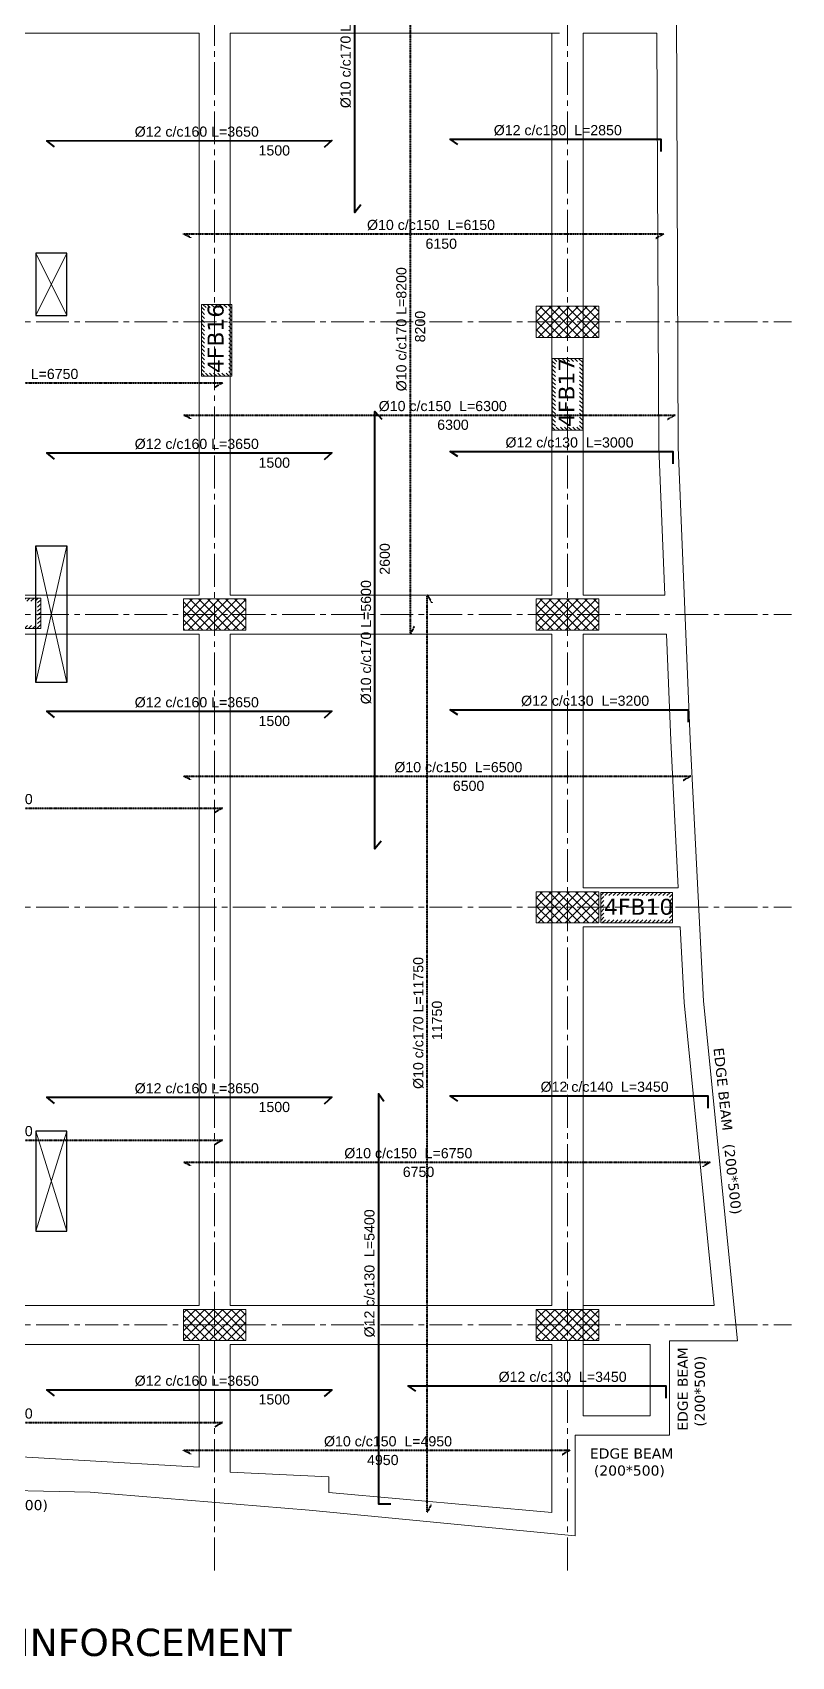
# Model space of a CAD drawing. Header units: inches. Extents: x -26151 to 62940, y -10194 to 246332.
# Drawn here: x 36354 to 37326, y 116491 to 118572 of the extents above; entities that cross this region are included whole.
import ezdxf

# ---------------------------------------------------------------- set-up
doc = ezdxf.new("R2010")
doc.units = ezdxf.units.IN
doc.header["$LTSCALE"] = 0.7
doc.header["$MEASUREMENT"] = 0
for name, pattern in [('ACAD_ISO10W100', [18, 12, -3, 0, -3]), ('CENTER2', [1.125, 0.75, -0.125, 0.125, -0.125]), ('DASHED2', [0.375, 0.25, -0.125])]:
    doc.linetypes.add(name, pattern=pattern)
doc.layers.get('0').update_dxf_attribs({"lineweight": 13})
doc.layers.get('Defpoints').update_dxf_attribs({"lineweight": 5})
for name, color, linetype, lineweight in [('axis', 254, 'ACAD_ISO10W100', 9), ('BEAM', 5, 'Continuous', 0), ('COLUMN', 4, 'Continuous', 20), ('hach 1', 254, 'Continuous', 9), ('hatch', 9, 'Continuous', 9), ('TEXT', 3, 'Continuous', 25), ('top renforcment', 7, 'Continuous', 40), ('VIS', 8, 'Continuous', 18)]:
    doc.layers.add(name, color=color, linetype=linetype, lineweight=lineweight)
doc.layers.add('Layer3', color=50, linetype='Continuous')
doc.styles.add('romanc', font='verdana.ttf', dxfattribs={"height": 250})
doc.styles.get("Standard").update_dxf_attribs({"font": 'arial.ttf', "height": 13})
doc.dimstyles.get("Standard").update_dxf_attribs({"dimtxt": 13, "dimasz": 5, "dimexe": 0.18, "dimexo": 0.0625, "dimgap": 6, "dimtad": 1, "dimdec": 0, "dimlfac": 10, "dimzin": 0, "dimdsep": 46, "dimtxsty": 'Standard', "dimblk": 'ARCHTICK', "dimcen": 0.09, "dimse1": 1, "dimse2": 1, "dimclrd": 1, "dimclre": 7, "dimclrt": 3, "dimadec": 0, "dimazin": 0, "dimtfac": 1, "dimtdec": 0, "dimtix": 1, "dimtofl": 0, "dimtmove": 0, "dimatfit": 3, "dimldrblk": 'ARCHTICK', "dimfxl": 0, "dimtolj": 1, "dimtzin": 0, "dimarcsym": 0})

# ---------------------------------------------------------------- blocks, each defined once
blk = doc.blocks.new('*D701')
at = {"layer": 'Defpoints', "color": 0, "transparency": 16777216}
for p in [(36547.4, 118056.5, -19467.6), (37177.4, 118056.5, -79330.7), (37177.4, 118056.5)]:
    blk.add_point(p, dxfattribs=at)
at = {"layer": 'TEXT', "color": 3, "transparency": 16777216, "insert": (36892.7, 118069.2), "char_height": 13, "attachment_point": 5}
blk.add_mtext('\\A1;6300', dxfattribs=at)
blk = doc.blocks.new('_ArchTick')
at = {"color": 0, "linetype": 'ByBlock', "lineweight": 0, "const_width": 0.15}
blk.add_lwpolyline([(-0.5, -0.5), (0.5, 0.5)], dxfattribs=at)
blk = doc.blocks.new('*D702')
at = {"layer": 'Defpoints', "color": 0, "transparency": 16777216}
for p in [(36547.3, 118081.7), (37177.4, 118081.7, -38935.3), (37177.4, 118080)]:
    blk.add_point(p, dxfattribs=at)
at = {"layer": 'TEXT', "color": 3, "transparency": 16777216, "insert": (36879.6, 118093), "char_height": 13, "attachment_point": 5}
blk.add_mtext('\\A1;%%C10 c/c150  L=6300', dxfattribs=at)
blk = doc.blocks.new('*D705')
at = {"layer": 'Defpoints', "color": 0, "transparency": 16777216}
for p in [(36587.4, 118008, -26473), (36737.4, 118008, -40395.4), (36737.4, 118008)]:
    blk.add_point(p, dxfattribs=at)
at = {"layer": 'TEXT', "color": 3, "transparency": 16777216, "insert": (36663.8, 118020.6), "char_height": 13, "attachment_point": 5}
blk.add_mtext('\\A1;1500', dxfattribs=at)
blk = doc.blocks.new('*D706')
at = {"layer": 'Defpoints', "color": 0, "transparency": 16777216}
for p in [(36372.4, 118033.2), (36737.4, 118033.2), (36737.4, 118031.5)]:
    blk.add_point(p, dxfattribs=at)
at = {"layer": 'TEXT', "color": 3, "transparency": 16777216, "insert": (36564.5, 118044.5), "char_height": 13, "attachment_point": 5}
blk.add_mtext('\\A1;%%C12 c/c160 L=3650', dxfattribs=at)
blk = doc.blocks.new('*D708')
at = {"layer": 'Defpoints', "color": 0, "transparency": 16777216}
for p in [(36889.2, 118035.1, 13009.9), (37189.2, 118035.1), (37189.2, 118033.4)]:
    blk.add_point(p, dxfattribs=at)
at = {"layer": 'TEXT', "color": 3, "transparency": 16777216, "insert": (37042, 118046.4), "char_height": 13, "attachment_point": 5}
blk.add_mtext('\\A1;%%C12 c/c130  L=3000', dxfattribs=at)
blk = doc.blocks.new('*D709')
at = {"layer": 'Defpoints', "color": 0, "transparency": 16777216}
for p in [(35922.4, 118097.7, -19467.6), (36597.4, 118097.7, -59863), (36597.4, 118097.7)]:
    blk.add_point(p, dxfattribs=at)
at = {"layer": 'TEXT', "color": 3, "transparency": 16777216, "insert": (36321.3, 118110.3), "char_height": 13, "attachment_point": 5}
blk.add_mtext('\\A1;6750', dxfattribs=at)
blk = doc.blocks.new('*D710')
at = {"layer": 'Defpoints', "color": 0, "transparency": 16777216}
for p in [(35922.3, 118122.8), (36597.4, 118122.8, -19467.6), (36597.4, 118121.1)]:
    blk.add_point(p, dxfattribs=at)
at = {"layer": 'TEXT', "color": 3, "transparency": 16777216, "insert": (36330.8, 118134.1), "char_height": 13, "attachment_point": 5}
blk.add_mtext('\\A1;%%C10 c/c120  L=6750', dxfattribs=at)
blk = doc.blocks.new('*D711')
at = {"layer": 'Defpoints', "color": 0, "transparency": 16777216}
for p in [(36587.4, 118408, -26473), (36737.4, 118408, -40395.4), (36737.4, 118408)]:
    blk.add_point(p, dxfattribs=at)
at = {"layer": 'TEXT', "color": 3, "transparency": 16777216, "insert": (36663.8, 118420.6), "char_height": 13, "attachment_point": 5}
blk.add_mtext('\\A1;1500', dxfattribs=at)
blk = doc.blocks.new('*D712')
at = {"layer": 'Defpoints', "color": 0, "transparency": 16777216}
for p in [(36372.4, 118433.2), (36737.4, 118433.2), (36737.4, 118431.5)]:
    blk.add_point(p, dxfattribs=at)
at = {"layer": 'TEXT', "color": 3, "transparency": 16777216, "insert": (36564.5, 118444.5), "char_height": 13, "attachment_point": 5}
blk.add_mtext('\\A1;%%C12 c/c160 L=3650', dxfattribs=at)
blk = doc.blocks.new('*D713')
at = {"layer": 'Defpoints', "color": 0, "transparency": 16777216}
for p in [(36889.2, 118435.1, 13009.9), (37174.2, 118435.1), (37174.2, 118433.4)]:
    blk.add_point(p, dxfattribs=at)
at = {"layer": 'TEXT', "color": 3, "transparency": 16777216, "insert": (37027, 118446.4), "char_height": 13, "attachment_point": 5}
blk.add_mtext('\\A1;%%C12 c/c130  L=2850', dxfattribs=at)
blk = doc.blocks.new('*D717')
at = {"layer": 'Defpoints', "color": 0, "transparency": 16777216}
for p in [(35922.4, 117553.1, -19467.6), (36597.4, 117553.1, -59863), (36597.4, 117553.1)]:
    blk.add_point(p, dxfattribs=at)
at = {"layer": 'TEXT', "color": 3, "transparency": 16777216, "insert": (36262.8, 117565.7), "char_height": 13, "attachment_point": 5}
blk.add_mtext('\\A1;6750', dxfattribs=at)
blk = doc.blocks.new('*D718')
at = {"layer": 'Defpoints', "color": 0, "transparency": 16777216}
for p in [(35922.3, 117578.2), (36597.4, 117578.2, -19467.6), (36597.4, 117576.5)]:
    blk.add_point(p, dxfattribs=at)
at = {"layer": 'TEXT', "color": 3, "transparency": 16777216, "insert": (36272.3, 117589.5), "char_height": 13, "attachment_point": 5}
blk.add_mtext('\\A1;%%C10 c/c110  L=6750', dxfattribs=at)
blk = doc.blocks.new('*D719')
at = {"layer": 'Defpoints', "color": 0, "transparency": 16777216}
for p in [(36547.4, 117594, -19467.6), (37197.4, 117594, -79330.7), (37197.4, 117594)]:
    blk.add_point(p, dxfattribs=at)
at = {"layer": 'TEXT', "color": 3, "transparency": 16777216, "insert": (36912.7, 117606.6), "char_height": 13, "attachment_point": 5}
blk.add_mtext('\\A1;6500', dxfattribs=at)
blk = doc.blocks.new('*D720')
at = {"layer": 'Defpoints', "color": 0, "transparency": 16777216}
for p in [(36547.3, 117619.1), (37197.4, 117619.1, -38935.3), (37197.4, 117617.4)]:
    blk.add_point(p, dxfattribs=at)
at = {"layer": 'TEXT', "color": 3, "transparency": 16777216, "insert": (36899.6, 117630.4), "char_height": 13, "attachment_point": 5}
blk.add_mtext('\\A1;%%C10 c/c150  L=6500', dxfattribs=at)
blk = doc.blocks.new('*D723')
at = {"layer": 'Defpoints', "color": 0, "transparency": 16777216}
for p in [(36587.4, 117677.1, -26473), (36737.4, 117677.1, -40395.4), (36737.4, 117677.1)]:
    blk.add_point(p, dxfattribs=at)
at = {"layer": 'TEXT', "color": 3, "transparency": 16777216, "insert": (36663.8, 117689.7), "char_height": 13, "attachment_point": 5}
blk.add_mtext('\\A1;1500', dxfattribs=at)
blk = doc.blocks.new('*D724')
at = {"layer": 'Defpoints', "color": 0, "transparency": 16777216}
for p in [(36372.4, 117702.2), (36737.4, 117702.2), (36737.4, 117700.5)]:
    blk.add_point(p, dxfattribs=at)
at = {"layer": 'TEXT', "color": 3, "transparency": 16777216, "insert": (36564.5, 117713.5), "char_height": 13, "attachment_point": 5}
blk.add_mtext('\\A1;%%C12 c/c160 L=3650', dxfattribs=at)
blk = doc.blocks.new('*D726')
at = {"layer": 'Defpoints', "color": 0, "transparency": 16777216}
for p in [(36889.2, 117704.2, 13009.9), (37209.2, 117704.2), (37209.2, 117702.5)]:
    blk.add_point(p, dxfattribs=at)
at = {"layer": 'TEXT', "color": 3, "transparency": 16777216, "insert": (37062, 117715.5), "char_height": 13, "attachment_point": 5}
blk.add_mtext('\\A1;%%C12 c/c130  L=3200', dxfattribs=at)
blk = doc.blocks.new('*D729')
at = {"layer": 'Defpoints', "color": 0, "transparency": 16777216}
for p in [(36547.4, 117099.4, -19467.6), (37222.4, 117099.4, -79330.7), (37222.4, 117099.4)]:
    blk.add_point(p, dxfattribs=at)
at = {"layer": 'TEXT', "color": 3, "transparency": 16777216, "insert": (36848.6, 117112.1), "char_height": 13, "attachment_point": 5}
blk.add_mtext('\\A1;6750', dxfattribs=at)
blk = doc.blocks.new('*D730')
at = {"layer": 'Defpoints', "color": 0, "transparency": 16777216}
for p in [(36547.3, 117124.6), (37222.4, 117124.6, -38935.3), (37222.4, 117122.9)]:
    blk.add_point(p, dxfattribs=at)
at = {"layer": 'TEXT', "color": 3, "transparency": 16777216, "insert": (36835.5, 117135.9), "char_height": 13, "attachment_point": 5}
blk.add_mtext('\\A1;%%C10 c/c150  L=6750', dxfattribs=at)
blk = doc.blocks.new('*D733')
at = {"layer": 'Defpoints', "color": 0, "transparency": 16777216}
for p in [(36587.4, 117182.5, -26473), (36737.4, 117182.5, -40395.4), (36737.4, 117182.5)]:
    blk.add_point(p, dxfattribs=at)
at = {"layer": 'TEXT', "color": 3, "transparency": 16777216, "insert": (36663.8, 117195.2), "char_height": 13, "attachment_point": 5}
blk.add_mtext('\\A1;1500', dxfattribs=at)
blk = doc.blocks.new('*D734')
at = {"layer": 'Defpoints', "color": 0, "transparency": 16777216}
for p in [(36372.4, 117207.7), (36737.4, 117207.7), (36737.4, 117206)]:
    blk.add_point(p, dxfattribs=at)
at = {"layer": 'TEXT', "color": 3, "transparency": 16777216, "insert": (36564.5, 117219), "char_height": 13, "attachment_point": 5}
blk.add_mtext('\\A1;%%C12 c/c160 L=3650', dxfattribs=at)
blk = doc.blocks.new('*D736')
at = {"layer": 'Defpoints', "color": 0, "transparency": 16777216}
for p in [(36889.2, 117209.7, 13009.9), (37234.2, 117209.7), (37234.2, 117208)]:
    blk.add_point(p, dxfattribs=at)
at = {"layer": 'TEXT', "color": 3, "transparency": 16777216, "insert": (37087, 117221), "char_height": 13, "attachment_point": 5}
blk.add_mtext('\\A1;%%C12 c/c140  L=3450', dxfattribs=at)
blk = doc.blocks.new('*D737')
at = {"layer": 'Defpoints', "color": 0, "transparency": 16777216}
for p in [(35922.4, 116765.9, -19467.6), (36597.4, 116765.9, -59863), (36597.4, 116765.9)]:
    blk.add_point(p, dxfattribs=at)
at = {"layer": 'TEXT', "color": 3, "transparency": 16777216, "insert": (36262.8, 116778.5), "char_height": 13, "attachment_point": 5}
blk.add_mtext('\\A1;6750', dxfattribs=at)
blk = doc.blocks.new('*D738')
at = {"layer": 'Defpoints', "color": 0, "transparency": 16777216}
for p in [(35922.3, 116791.1), (36597.4, 116791.1, -19467.6), (36597.4, 116789.4)]:
    blk.add_point(p, dxfattribs=at)
at = {"layer": 'TEXT', "color": 3, "transparency": 16777216, "insert": (36272.3, 116802.4), "char_height": 13, "attachment_point": 5}
blk.add_mtext('\\A1;%%C10 c/c110  L=6750', dxfattribs=at)
blk = doc.blocks.new('*D741')
at = {"layer": 'Defpoints', "color": 0, "transparency": 16777216}
for p in [(36587.4, 116808, -26473), (36737.4, 116808, -40395.4), (36737.4, 116808)]:
    blk.add_point(p, dxfattribs=at)
at = {"layer": 'TEXT', "color": 3, "transparency": 16777216, "insert": (36663.8, 116820.6), "char_height": 13, "attachment_point": 5}
blk.add_mtext('\\A1;1500', dxfattribs=at)
blk = doc.blocks.new('*D742')
at = {"layer": 'Defpoints', "color": 0, "transparency": 16777216}
for p in [(36372.4, 116833.1), (36737.4, 116833.1), (36737.4, 116831.4)]:
    blk.add_point(p, dxfattribs=at)
at = {"layer": 'TEXT', "color": 3, "transparency": 16777216, "insert": (36564.5, 116844.4), "char_height": 13, "attachment_point": 5}
blk.add_mtext('\\A1;%%C12 c/c160 L=3650', dxfattribs=at)
blk = doc.blocks.new('*D743')
at = {"layer": 'Defpoints', "color": 0, "transparency": 16777216}
for p in [(36835.4, 116838.1, 13009.9), (37180.4, 116838.1), (37180.4, 116836.4)]:
    blk.add_point(p, dxfattribs=at)
at = {"layer": 'TEXT', "color": 3, "transparency": 16777216, "insert": (37033.2, 116849.4), "char_height": 13, "attachment_point": 5}
blk.add_mtext('\\A1;%%C12 c/c130  L=3450', dxfattribs=at)
blk = doc.blocks.new('*D744')
at = {"layer": 'Defpoints', "color": 0, "transparency": 16777216}
for p in [(36547.4, 116730.3, -19467.6), (37042.4, 116730.3, -79330.7), (37042.4, 116730.3)]:
    blk.add_point(p, dxfattribs=at)
at = {"layer": 'TEXT', "color": 3, "transparency": 16777216, "insert": (36802.8, 116743), "char_height": 13, "attachment_point": 5}
blk.add_mtext('\\A1;4950', dxfattribs=at)
blk = doc.blocks.new('*D745')
at = {"layer": 'Defpoints', "color": 0, "transparency": 16777216}
for p in [(36547.3, 116755.5), (37042.3, 116755.5, -38935.3), (37042.3, 116753.8)]:
    blk.add_point(p, dxfattribs=at)
at = {"layer": 'TEXT', "color": 3, "transparency": 16777216, "insert": (36809.5, 116766.8), "char_height": 13, "attachment_point": 5}
blk.add_mtext('\\A1;%%C10 c/c150  L=4950', dxfattribs=at)
blk = doc.blocks.new('*D1077')
at = {"layer": 'Defpoints', "color": 0, "transparency": 16777216}
for p in [(35922.4, 117127.7, -19467.6), (36597.4, 117127.7, -59863), (36597.4, 117127.7)]:
    blk.add_point(p, dxfattribs=at)
at = {"layer": 'TEXT', "color": 3, "transparency": 16777216, "insert": (36262.8, 117140.3), "char_height": 13, "attachment_point": 5}
blk.add_mtext('\\A1;6750', dxfattribs=at)
blk = doc.blocks.new('*D1078')
at = {"layer": 'Defpoints', "color": 0, "transparency": 16777216}
for p in [(35922.3, 117152.8), (36597.4, 117152.8, -19467.6), (36597.4, 117151.2)]:
    blk.add_point(p, dxfattribs=at)
at = {"layer": 'TEXT', "color": 3, "transparency": 16777216, "insert": (36272.3, 117164.2), "char_height": 13, "attachment_point": 5}
blk.add_mtext('\\A1;%%C10 c/c110  L=6750', dxfattribs=at)
blk = doc.blocks.new('*D1101')
at = {"layer": 'Defpoints', "color": 0, "transparency": 16777216}
for p in [(36767, 118851.1, 13922.4), (36768.4, 118851.1), (36767, 118341.1, -14106)]:
    blk.add_point(p, dxfattribs=at)
at = {"layer": 'TEXT', "color": 3, "transparency": 16777216, "insert": (36755.4, 118554.3), "char_height": 13, "attachment_point": 5, "rotation": 90}
blk.add_mtext('\\A1;%%C10 c/c170 L=5100', dxfattribs=at)
blk = doc.blocks.new('*D1108')
at = {"layer": 'Defpoints', "color": 0, "transparency": 16777216}
for p in [(36818, 118086.1, -26473), (36818, 118086.1), (36818, 117826.1, -26473)]:
    blk.add_point(p, dxfattribs=at)
at = {"layer": 'TEXT', "color": 3, "transparency": 16777216, "insert": (36805.4, 117897.3), "char_height": 13, "attachment_point": 5, "rotation": 90}
blk.add_mtext('\\A1;2600', dxfattribs=at)
blk = doc.blocks.new('*D1109')
at = {"layer": 'Defpoints', "color": 0, "transparency": 16777216}
for p in [(36792.8, 118086.1, 13922.4), (36794.5, 118086.1), (36792.8, 117526.1)]:
    blk.add_point(p, dxfattribs=at)
at = {"layer": 'TEXT', "color": 3, "transparency": 16777216, "insert": (36781.5, 117790.7), "char_height": 13, "attachment_point": 5, "rotation": 90}
blk.add_mtext('\\A1;%%C10 c/c170 L=5600', dxfattribs=at)
blk = doc.blocks.new('*D1115')
at = {"layer": 'Defpoints', "color": 0, "transparency": 16777216}
for p in [(36863.3, 118621.1, -59863), (36863.3, 118621.1), (36863.3, 117801.1, -59863)]:
    blk.add_point(p, dxfattribs=at)
at = {"layer": 'TEXT', "color": 3, "transparency": 16777216, "insert": (36850.7, 118195), "char_height": 13, "attachment_point": 5, "rotation": 90}
blk.add_mtext('\\A1;8200', dxfattribs=at)
blk = doc.blocks.new('*D1116')
at = {"layer": 'Defpoints', "color": 0, "transparency": 16777216}
for p in [(36838.1, 118621.1, -19467.6), (36839.8, 118621.1), (36838.1, 117801, -40395.4)]:
    blk.add_point(p, dxfattribs=at)
at = {"layer": 'TEXT', "color": 3, "transparency": 16777216, "insert": (36826.8, 118191.6), "char_height": 13, "attachment_point": 5, "rotation": 90}
blk.add_mtext('\\A1;%%C10 c/c170 L=8200', dxfattribs=at)
blk = doc.blocks.new('*D1121')
at = {"layer": 'Defpoints', "color": 0, "transparency": 16777216}
for p in [(36885, 117851.1, -59863), (36885, 117851.1), (36885, 116676.1, -59863)]:
    blk.add_point(p, dxfattribs=at)
at = {"layer": 'TEXT', "color": 3, "transparency": 16777216, "insert": (36872.3, 117306.2), "char_height": 13, "attachment_point": 5, "rotation": 90}
blk.add_mtext('\\A1;11750', dxfattribs=at)
blk = doc.blocks.new('*D1122')
at = {"layer": 'Defpoints', "color": 0, "transparency": 16777216}
for p in [(36859.8, 117851.1, -19467.6), (36861.5, 117851.1), (36859.8, 116676, -40395.4)]:
    blk.add_point(p, dxfattribs=at)
at = {"layer": 'TEXT', "color": 3, "transparency": 16777216, "insert": (36848.5, 117302.9), "char_height": 13, "attachment_point": 5, "rotation": 90}
blk.add_mtext('\\A1;%%C10 c/c170 L=11750', dxfattribs=at)
blk = doc.blocks.new('*D1124')
at = {"layer": 'Defpoints', "color": 0, "transparency": 16777216}
for p in [(36797.2, 117212.1, 13009.9), (36797.2, 116672), (36798.9, 116672)]:
    blk.add_point(p, dxfattribs=at)
at = {"layer": 'TEXT', "color": 3, "transparency": 16777216, "insert": (36785.9, 116982.2), "char_height": 13, "attachment_point": 5, "rotation": 90}
blk.add_mtext('\\A1;%%C12 c/c130  L=5400', dxfattribs=at)
blk = doc.blocks.new('*D1254')
at = {"layer": 'Defpoints', "color": 0, "transparency": 16777216}
for p in [(36547.4, 118288.5, -19467.6), (37162.4, 118288.5, -79330.7), (37162.4, 118288.5)]:
    blk.add_point(p, dxfattribs=at)
at = {"layer": 'TEXT', "color": 3, "transparency": 16777216, "insert": (36877.7, 118301.1), "char_height": 13, "attachment_point": 5}
blk.add_mtext('\\A1;6150', dxfattribs=at)
blk = doc.blocks.new('*D1255')
at = {"layer": 'Defpoints', "color": 0, "transparency": 16777216}
for p in [(36547.3, 118313.7), (37162.4, 118313.7, -38935.3), (37162.4, 118312)]:
    blk.add_point(p, dxfattribs=at)
at = {"layer": 'TEXT', "color": 3, "transparency": 16777216, "insert": (36864.6, 118325), "char_height": 13, "attachment_point": 5}
blk.add_mtext('\\A1;%%C10 c/c150  L=6150', dxfattribs=at)

msp = doc.modelspace()

# ---------------------------------------------------------------- hatches: boundary and pattern name
at = {"layer": 'hach 1', "linetype": 'ByBlock'}
h = msp.add_hatch(dxfattribs=at)
h.set_pattern_fill('ANSI31', color=256, scale=30, angle=90, style=0)
h.set_pattern_definition([(135, (156248.5696, 130588.709), (-2.65165043, -2.65165043), [])])
h.paths.add_polyline_path([(36570.4, 118223.26), (36570.4, 118131.31), (36609.4, 118131.31), (36609.4, 118223.26)])
h.paths.add_polyline_path([(36574.4, 118219.26), (36605.4, 118219.26), (36605.4, 118135.31), (36574.4, 118135.31)], flags=16)
h = msp.add_hatch(dxfattribs=at)
h.set_pattern_fill('ANSI31', color=256, scale=30, angle=90, style=0)
h.set_pattern_definition([(135, (156698.0496, 130519.6272), (-2.65165043, -2.65165043), [])])
h.paths.add_polyline_path([(37019.88, 118154.18), (37019.88, 118062.23), (37058.88, 118062.23), (37058.88, 118154.18)])
h.paths.add_polyline_path([(37023.88, 118150.18), (37054.88, 118150.18), (37054.88, 118066.23), (37023.88, 118066.23)], flags=16)
h = msp.add_hatch(dxfattribs=at)
h.set_pattern_fill('ANSI31', color=256, scale=30, style=0)
h.set_pattern_definition([(45, (48730.1164, -1831.0785), (-2.65165043, 2.65165043), [])])
h.paths.add_polyline_path([(36364.66, 117847.09), (36272.72, 117847.09), (36272.72, 117808.09), (36364.66, 117808.09)])
h.paths.add_polyline_path([(36360.66, 117843.09), (36360.66, 117812.09), (36276.72, 117812.09), (36276.72, 117843.09)], flags=16)
h = msp.add_hatch(dxfattribs=at)
h.set_pattern_fill('ANSI31', color=256, scale=30, style=0)
h.set_pattern_definition([(45, (49539.5043, -2208.1293), (-2.65165043, 2.65165043), [])])
h.paths.add_polyline_path([(37174.05, 117470.04), (37082.11, 117470.04), (37082.11, 117431.04), (37174.05, 117431.04)])
h.paths.add_polyline_path([(37170.05, 117466.04), (37170.05, 117435.04), (37086.11, 117435.04), (37086.11, 117466.04)], flags=16)
at = {"layer": 'hatch', "ltscale": 0.5}
h = msp.add_hatch(dxfattribs=at)
h.set_pattern_fill('NET', color=256, scale=65, angle=45, style=0)
h.set_pattern_definition([(45, (-425520.81, -142212.6286), (-5.7452426, 5.7452426), []), (135, (-425520.81, -142212.6286), (-5.7452426, -5.7452426), [])])
h.paths.add_polyline_path([(36999.38, 118221.08), (37079.38, 118221.08), (37079.38, 118181.08), (36999.38, 118181.08)])
h = msp.add_hatch(dxfattribs=at)
h.set_pattern_fill('NET', color=256, scale=65, angle=45, style=0)
h.set_pattern_definition([(45, (-426612.81, -142587.6286), (-5.7452426, 5.7452426), []), (135, (-426612.81, -142587.6286), (-5.7452426, -5.7452426), [])])
h.paths.add_polyline_path([(36547.38, 117846.08), (36627.38, 117846.08), (36627.38, 117806.08), (36547.38, 117806.08)])
h = msp.add_hatch(dxfattribs=at)
h.set_pattern_fill('NET', color=256, scale=65, angle=45, style=0)
h.set_pattern_definition([(45, (-425520.81, -142587.6286), (-5.7452426, 5.7452426), []), (135, (-425520.81, -142587.6286), (-5.7452426, -5.7452426), [])])
h.paths.add_polyline_path([(36999.38, 117846.08), (37079.38, 117846.08), (37079.38, 117806.08), (36999.38, 117806.08)])
h = msp.add_hatch(dxfattribs=at)
h.set_pattern_fill('NET', color=256, scale=65, angle=45, style=0)
h.set_pattern_definition([(45, (-425520.81, -142962.6286), (-5.7452426, 5.7452426), []), (135, (-425520.81, -142962.6286), (-5.7452426, -5.7452426), [])])
h.paths.add_polyline_path([(36999.38, 117471.08), (37079.38, 117471.08), (37079.38, 117431.08), (36999.38, 117431.08)])
h = msp.add_hatch(dxfattribs=at)
h.set_pattern_fill('NET', color=256, scale=65, angle=45, style=0)
h.set_pattern_definition([(45, (-426612.81, -142697.6286), (-5.7452426, 5.7452426), []), (135, (-426612.81, -142697.6286), (-5.7452426, -5.7452426), [])])
h.paths.add_polyline_path([(36547.38, 116936.08), (36627.38, 116936.08), (36627.38, 116896.08), (36547.38, 116896.08)])
h = msp.add_hatch(dxfattribs=at)
h.set_pattern_fill('NET', color=256, scale=65, angle=45, style=0)
h.set_pattern_definition([(45, (-426600.81, -142697.6286), (-5.7452426, 5.7452426), []), (135, (-426600.81, -142697.6286), (-5.7452426, -5.7452426), [])])
h.paths.add_polyline_path([(36999.38, 116936.08), (37079.38, 116936.08), (37079.38, 116896.08), (36999.38, 116896.08)])

# ---------------------------------------------------------------- linework, layer by layer
at = {"layer": 'axis', "linetype": 'CENTER2', "ltscale": 80}
for p, q in [((36587.38, 116601.69), (36587.38, 119991.98)), ((37039.38, 116601.69), (37039.38, 119991.98)), ((35161.69, 118201.08), (37326.42, 118201.08)), ((35161.69, 117826.08), (37326.42, 117826.08)), ((35161.69, 117451.08), (37326.42, 117451.08)), ((35161.69, 116916.08), (37326.42, 116916.08))]:
    msp.add_line(p, q, dxfattribs=at)
at = {"layer": 'BEAM', "linetype": 'Continuous'}
for p, q in [((35982.58, 118571.08), (36567.38, 118571.08)), ((36567.38, 118571.08), (36567.38, 118201.08)), ((36607.38, 118571.08), (37029.38, 118571.08)), ((36607.38, 118571.08), (36607.38, 118201.08)), ((37019.38, 118201.08), (37019.38, 118571.08)), ((37059.38, 118571.08), (37154.06, 118571.08)), ((37059.38, 118201.08), (37059.38, 118571.08)), ((36567.38, 118201.08), (36567.38, 117851.08)), ((36607.38, 118201.08), (36607.38, 117851.08)), ((37019.38, 117851.08), (37019.38, 118201.08)), ((37059.38, 117851.08), (37059.38, 118201.08)), ((35967.38, 117851.08), (36567.38, 117851.08)), ((36607.38, 117851.08), (37019.38, 117851.08)), ((37059.38, 117851.08), (37164.11, 117851.08)), ((35967.38, 117801.08), (36567.38, 117801.08)), ((36567.38, 117801.08), (36567.38, 117451.08)), ((36607.38, 117801.08), (37019.38, 117801.08)), ((36607.38, 117801.08), (36607.38, 117451.08)), ((37019.38, 117451.08), (37019.38, 117801.08)), ((37059.38, 117801.08), (37166.17, 117801.08)), ((37059.38, 117476.08), (37059.38, 117801.08)), ((37059.38, 117476.08), (37181.37, 117476.08)), ((36567.38, 117451.08), (36567.38, 116941.08)), ((36607.38, 117451.08), (36607.38, 116941.08)), ((37019.38, 116941.08), (37019.38, 117451.08)), ((37059.38, 116799.7), (37059.38, 117426.08)), ((37059.38, 117426.08), (37183.91, 117426.08)), ((35967.38, 116941.08), (36567.38, 116941.08)), ((36607.38, 116941.08), (37019.38, 116941.08)), ((37059.38, 116941.08), (37227.43, 116941.08)), ((35967.38, 116891.08), (36567.38, 116891.08)), ((36567.38, 116891.08), (36567.38, 116733.99)), ((36607.38, 116891.08), (36607.38, 116727.68)), ((36607.38, 116891.08), (37019.38, 116891.08)), ((37019.38, 116675.7), (37019.38, 116891.08)), ((37059.38, 116891.08), (37145.21, 116891.08))]:
    msp.add_line(p, q, dxfattribs=at)
for points in [[(37178.93, 118601.08), (37181.34, 118040.37), (37196.74, 117666.09), (37213.78, 117330.93), (37257.06, 116895.76), (37170.21, 116895.76), (37170.21, 116774.7), (37049.15, 116774.7), (37049.15, 116645.76), (36708.51, 116678.77), (36427.77, 116701.66), (36268.04, 116705.29), (35990.94, 116695.27), (35830.36, 116678.98), (35487.87, 116645.76), (35487.87, 116774.7), (35366.81, 116774.7), (35366.81, 116895.76), (35279.97, 116895.85), (35332.42, 117476.08), (35361.71, 118181.08)], [(37154.06, 118571.08), (37155.65, 118201.08)], [(37155.65, 118201.08), (37156.34, 118039.8), (37164.11, 117851.08)], [(37166.17, 117801.08), (37171.77, 117664.94), (37181.37, 117476.08)], [(37183.91, 117426.08), (37188.84, 117329.05), (37227.43, 116941.08)], [(37145.21, 116891.08), (37145.21, 116799.7), (37059.38, 116799.7)], [(36567.38, 116733.99), (36243.51, 116752.54), (36243.51, 116749.38), (35967.38, 116733.8)], [(37019.38, 116675.7), (36733.51, 116701.47), (36733.51, 116721.61), (36607.38, 116727.68)]]:
    msp.add_lwpolyline(points, dxfattribs=at)
at = {"layer": 'COLUMN'}
for points in [[(36999.38, 118221.08), (37079.38, 118221.08), (37079.38, 118181.08), (36999.38, 118181.08)], [(36547.38, 117846.08), (36627.38, 117846.08), (36627.38, 117806.08), (36547.38, 117806.08)], [(36999.38, 117846.08), (37079.38, 117846.08), (37079.38, 117806.08), (36999.38, 117806.08)], [(36999.38, 117471.08), (37079.38, 117471.08), (37079.38, 117431.08), (36999.38, 117431.08)], [(36547.38, 116936.08), (36627.38, 116936.08), (36627.38, 116896.08), (36547.38, 116896.08)], [(36999.38, 116936.08), (37079.38, 116936.08), (37079.38, 116896.08), (36999.38, 116896.08)]]:
    msp.add_lwpolyline(points, close=True, dxfattribs=at)
at = {"layer": 'hach 1', "linetype": 'ByBlock'}
for points in [[(36570.4, 118131.31), (36570.4, 118223.26), (36609.4, 118223.26), (36609.4, 118131.31)], [(37019.88, 118062.23), (37019.88, 118154.18), (37058.88, 118154.18), (37058.88, 118062.23)], [(36272.72, 117847.09), (36364.66, 117847.09), (36364.66, 117808.09), (36272.72, 117808.09)], [(37082.11, 117470.04), (37174.05, 117470.04), (37174.05, 117431.04), (37082.11, 117431.04)]]:
    msp.add_lwpolyline(points, close=True, dxfattribs=at)
at = {"layer": 'Layer3', "color": 1, "linetype": 'ByBlock'}
for points in [[(36358.15, 118209.12), (36398.15, 118209.12), (36398.15, 118288.94), (36358.15, 118288.94)], [(36358.15, 117914.12), (36398.15, 117914.12), (36398.15, 117739.12), (36358.15, 117739.12)], [(36358.15, 117036.12), (36398.15, 117036.12), (36398.15, 117164.12), (36358.15, 117164.12)]]:
    msp.add_lwpolyline(points, close=True, dxfattribs=at)
at = {"layer": 'top renforcment', "color": 3}
for points, elevation in [([(36774.84, 118350.83), (36766.97, 118341.08), (36766.97, 118851.09), (36775.85, 118841.35)], 35582.37), ([(36382.13, 118425.32), (36372.39, 118433.18), (36737.39, 118433.19), (36727.64, 118424.3)], -13009.85), ([(36898.91, 118428.38), (36889.16, 118435.18), (37159.2, 118435.17), (37159.2, 118419.38)], -13009.85), ([(36800.69, 117535.83), (36792.82, 117526.09), (36792.82, 118086.09), (36801.7, 118076.35)], 1096.17), ([(36382.13, 118025.32), (36372.39, 118033.18), (36737.39, 118033.19), (36727.64, 118024.3)], -13009.85), ([(36898.91, 118028.38), (36889.16, 118035.18), (37174.2, 118035.17), (37174.2, 118019.38)], -13009.85), ([(36382.13, 117694.4), (36372.39, 117702.27), (36737.39, 117702.27), (36727.64, 117693.39)], -13009.85), ([(36898.91, 117697.46), (36889.16, 117704.26), (37194.2, 117704.26), (37194.2, 117688.47)], -13009.85), ([(36382.13, 117199.87), (36372.39, 117207.74), (36737.39, 117207.74), (36727.64, 117198.85)], -13009.85), ([(36898.91, 117202.93), (36889.16, 117209.73), (37219.2, 117209.73), (37219.2, 117193.94)], -13009.85), ([(36845.1, 116831.36), (36835.36, 116838.16), (37165.4, 116838.16), (37165.4, 116822.37)], -13009.85), ([(36382.13, 116825.29), (36372.39, 116833.16), (36737.39, 116833.16), (36727.64, 116824.28)], -13009.85)]:
    msp.add_lwpolyline(points, dxfattribs=dict(at, elevation=elevation))
at = {"layer": 'top renforcment', "color": 4, "linetype": 'DASHED2', "ltscale": 2}
for points, elevation in [([(36842.91, 117810.79), (36838.1, 117801.05), (36838.1, 118621.08), (36843.92, 118611.34)], 34486.2), ([(36557.09, 118308.88), (36547.35, 118313.68), (37162.38, 118313.68), (37152.64, 118307.86)], -5909.18), ([(35932.09, 118118.06), (35922.35, 118122.86), (36597.38, 118122.86), (36587.64, 118117.04)], -5909.18), ([(36557.09, 118076.94), (36547.35, 118081.74), (37177.38, 118081.75), (37167.64, 118075.93)], -5909.18), ([(36864.58, 116685.79), (36859.78, 116676.05), (36859.78, 117851.08), (36865.6, 117841.34)], 34486.2), ([(36557.09, 117614.35), (36547.35, 117619.15), (37197.38, 117619.15), (37187.64, 117613.33)], -5909.18), ([(35932.09, 117573.45), (35922.35, 117578.25), (36597.38, 117578.25), (36587.64, 117572.43)], -5909.18), ([(35932.09, 117148.07), (35922.35, 117152.88), (36597.38, 117152.88), (36587.64, 117147.06)], -5909.18), ([(36557.09, 117119.81), (36547.35, 117124.61), (37222.38, 117124.62), (37212.64, 117118.8)], -5909.18), ([(35932.09, 116786.29), (35922.35, 116791.1), (36597.38, 116791.1), (36587.64, 116785.28)], -5909.18), ([(36557.09, 116750.71), (36547.35, 116755.51), (37042.32, 116755.52), (37032.58, 116749.7)], -5909.18)]:
    msp.add_lwpolyline(points, dxfattribs=dict(at, elevation=elevation))
at = {"layer": 'top renforcment', "color": 3}
msp.add_lwpolyline([(36804, 117202.34), (36797.2, 117212.08), (36797.2, 116687.04), (36812.99, 116687.04)], dxfattribs=at)
at = {"layer": 'VIS', "linetype": 'Continuous', "lineweight": 5}
for p, q in [((36398.15, 118209.12), (36358.15, 118288.94)), ((36358.15, 118209.12), (36398.15, 118288.94)), ((36398.15, 117739.12), (36358.15, 117914.12)), ((36358.15, 117739.12), (36398.15, 117914.12)), ((36398.15, 117036.12), (36358.15, 117164.12)), ((36358.15, 117036.12), (36398.15, 117164.12))]:
    msp.add_line(p, q, dxfattribs=at)

# ---------------------------------------------------------------- texts
at = {"layer": 'TEXT', "color": 2, "style": 'romanc'}
for s, height, rotation, p in [('4FB16', 20.4, 90, (36598.83, 118135.48)), ('4FB17', 20.4, 90, (37048.31, 118066.39)), ('EDGE BEAM   (200*500)', 13, 276.18984, (37226.44, 117270.54, 7100.68)), ('EDGE BEAM', 13, 90, (37193.52, 116780.66)), ('(200*500)', 13, 90, (37215.36, 116785.76))]:
    msp.add_text(s, height=height, rotation=rotation, dxfattribs=at).set_placement(p)
for s, height, p in [('4FB10', 20.4, (37086.27, 117441.61)), ('EDGE BEAM', 13, (37068.16, 116744.91)), ('(200*500)', 13, (37073.26, 116723.08)), ('EDGE BEAM  (200*500)', 13, (36164.69, 116678.84))]:
    msp.add_text(s, height=height, dxfattribs=at).set_placement(p)
at = {"layer": 'TEXT', "style": 'romanc'}
msp.add_text('4th to 12th FLOOR  SLAB REINFORCEMENT  ', height=35, dxfattribs=at).set_placement((35656.5, 116492.01))

# ---------------------------------------------------------------- dimensions: what is measured, and where the dimension line sits
at = {"layer": 'TEXT'}
for base, p1, p2, angle, text, picture, middle in [((36768.39, 118851.09, 48592.23), (36767, 118341.08, 34486.2), (36767, 118851.09, 62514.62), 90, '%%C10 c/c170 L=<>', '*D1101', (36768.39, 118554.3, 48592.23)), ((36839.83, 118621.08, 47496.06), (36838.13, 117801.05, 7100.68), (36838.13, 118621.08, 28028.42), 90, '%%C10 c/c170 L=<>', '*D1116', (36839.83, 118191.65, 47496.06)), ((36794.54, 118086.09, 14106.02), (36792.85, 117526.09, 14106.02), (36792.85, 118086.09, 28028.42), 90, '%%C10 c/c170 L=<>', '*D1109', (36794.54, 117790.7, 14106.02)), ((36861.5, 117851.08, 47496.06), (36859.81, 116676.05, 7100.68), (36859.81, 117851.08, 28028.42), 90, '%%C10 c/c170 L=<>', '*D1122', (36861.5, 117302.88, 47496.06)), ((36798.93, 116672.05, 13009.85), (36797.23, 117212.08, 26019.71), (36797.23, 116672.05, 13009.85), 270, '%%C12 c/c130  L=<>', '*D1124', (36798.93, 116982.22, 13009.85))]:
    dim = msp.add_linear_dim(base=base, p1=p1, p2=p2, angle=angle, text=text, dimstyle='Standard', override={"dimsd1": 1, "dimsd2": 1, "dimfxl": 0.1, "dimfxlon": 1}, dxfattribs=at)
    dim.commit()
    dim.dimension.update_dxf_attribs({"geometry": picture, "text_midpoint": middle, "dimtype": 160})
for base, p1, p2, angle, picture, middle in [((36863.3, 118621.08, 59863.02), (36863.3, 117801.08), (36863.3, 118621.08), 90, '*D1115', (36863.3, 118194.97, 59863.02)), ((36737.39, 118407.99, 12366.96), (36587.39, 118407.99, -14106.02), (36737.39, 118407.99, -28028.42), 360, '*D711', (36663.81, 118407.99, 12366.96)), ((37162.38, 118288.49, 19467.64), (36547.38, 118288.49), (37162.38, 118288.49, -59863.02), 360, '*D1254', (36877.73, 118288.49, 19467.64)), ((36597.38, 118097.66, 19467.64), (35922.38, 118097.66), (36597.38, 118097.66, -40395.38), 360, '*D709', (36321.27, 118097.66, 19467.64)), ((36818.01, 118086.09, 26472.98), (36818.01, 117826.09), (36818.01, 118086.09), 90, '*D1108', (36818.01, 117897.27, 26472.98)), ((37177.38, 118056.55, 19467.64), (36547.38, 118056.55), (37177.38, 118056.55, -59863.02), 360, '*D701', (36892.73, 118056.55, 19467.64)), ((36737.39, 118007.99, 12366.96), (36587.39, 118007.99, -14106.02), (36737.39, 118007.99, -28028.42), 360, '*D705', (36663.81, 118007.99, 12366.96)), ((36884.97, 117851.08, 59863.02), (36884.97, 116676.08), (36884.97, 117851.08), 90, '*D1121', (36884.97, 117306.2, 59863.02)), ((36737.39, 117677.08, 12366.96), (36587.39, 117677.08, -14106.02), (36737.39, 117677.08, -28028.42), 360, '*D723', (36663.81, 117677.08, 12366.96)), ((37197.38, 117593.95, 19467.64), (36547.38, 117593.95), (37197.38, 117593.95, -59863.02), 360, '*D719', (36912.73, 117593.95, 19467.64)), ((36597.38, 117553.06, 19467.64), (35922.38, 117553.06), (36597.38, 117553.06, -40395.38), 360, '*D717', (36262.84, 117553.06, 19467.64)), ((36737.39, 117182.54, 12366.96), (36587.39, 117182.54, -14106.02), (36737.39, 117182.54, -28028.42), 360, '*D733', (36663.81, 117182.54, 12366.96)), ((36597.38, 117127.68, 19467.64), (35922.38, 117127.68), (36597.38, 117127.68, -40395.38), 360, '*D1077', (36262.84, 117127.68, 19467.64)), ((37222.38, 117099.42, 19467.64), (36547.38, 117099.42), (37222.38, 117099.42, -59863.02), 360, '*D729', (36848.58, 117099.42, 19467.64)), ((36737.39, 116807.97, 12366.96), (36587.39, 116807.97, -14106.02), (36737.39, 116807.97, -28028.42), 360, '*D741', (36663.81, 116807.97, 12366.96)), ((36597.38, 116765.9, 19467.64), (35922.38, 116765.9), (36597.38, 116765.9, -40395.38), 360, '*D737', (36262.84, 116765.9, 19467.64)), ((37042.42, 116730.32, 19467.64), (36547.38, 116730.32), (37042.42, 116730.32, -59863.02), 360, '*D744', (36802.8, 116730.32, 19467.64))]:
    dim = msp.add_linear_dim(base=base, p1=p1, p2=p2, angle=angle, dimstyle='Standard', override={"dimsd1": 1, "dimsd2": 1, "dimfxl": 0.1, "dimfxlon": 1}, dxfattribs=at)
    dim.commit()
    dim.dimension.update_dxf_attribs({"geometry": picture, "text_midpoint": middle, "dimtype": 161})
for base, p1, p2, text, picture, middle in [((36737.39, 118431.46), (36372.39, 118433.15), (36737.39, 118433.15), '%%C12 c/c160 L=<>', '*D712', (36564.51, 118431.46)), ((37174.2, 118433.45), (36889.16, 118435.14, 13009.85), (37174.2, 118435.14), '%%C12 c/c130  L=<>', '*D713', (37027.01, 118433.45)), ((37162.38, 118311.96, 7100.68), (36547.35, 118313.65, 7100.68), (37162.38, 118313.65, -31834.6), '%%C10 c/c150  L=<>', '*D1255', (36864.62, 118311.96, 7100.68)), ((36597.38, 118121.13, 7100.68), (35922.35, 118122.83, 7100.68), (36597.38, 118122.83, -12366.96), '%%C10 c/c120  L=<>', '*D710', (36330.77, 118121.13, 7100.68)), ((37177.38, 118080.02, 7100.68), (36547.35, 118081.71, 7100.68), (37177.38, 118081.71, -31834.6), '%%C10 c/c150  L=<>', '*D702', (36879.62, 118080.02, 7100.68)), ((36737.39, 118031.46), (36372.39, 118033.15), (36737.39, 118033.15), '%%C12 c/c160 L=<>', '*D706', (36564.51, 118031.46)), ((37189.2, 118033.45), (36889.16, 118035.14, 13009.85), (37189.2, 118035.14), '%%C12 c/c130  L=<>', '*D708', (37042.01, 118033.45)), ((36737.39, 117700.54), (36372.39, 117702.24), (36737.39, 117702.24), '%%C12 c/c160 L=<>', '*D724', (36564.51, 117700.54)), ((37209.2, 117702.53), (36889.16, 117704.23, 13009.85), (37209.2, 117704.23), '%%C12 c/c130  L=<>', '*D726', (37062.01, 117702.53)), ((37197.38, 117617.42, 7100.68), (36547.35, 117619.12, 7100.68), (37197.38, 117619.12, -31834.6), '%%C10 c/c150  L=<>', '*D720', (36899.62, 117617.42, 7100.68)), ((36597.38, 117576.52, 7100.68), (35922.35, 117578.22, 7100.68), (36597.38, 117578.22, -12366.96), '%%C10 c/c110  L=<>', '*D718', (36272.34, 117576.52, 7100.68)), ((36737.39, 117206.01), (36372.39, 117207.71), (36737.39, 117207.71), '%%C12 c/c160 L=<>', '*D734', (36564.51, 117206.01)), ((37234.2, 117208), (36889.16, 117209.7, 13009.85), (37234.2, 117209.7), '%%C12 c/c140  L=<>', '*D736', (37087.01, 117208)), ((36597.38, 117151.15, 7100.68), (35922.35, 117152.85, 7100.68), (36597.38, 117152.85, -12366.96), '%%C10 c/c110  L=<>', '*D1078', (36272.34, 117151.15, 7100.68)), ((37222.38, 117122.89, 7100.68), (36547.35, 117124.59, 7100.68), (37222.38, 117124.59, -31834.6), '%%C10 c/c150  L=<>', '*D730', (36835.47, 117122.89, 7100.68)), ((37180.4, 116836.43), (36835.36, 116838.13, 13009.85), (37180.4, 116838.13), '%%C12 c/c130  L=<>', '*D743', (37033.21, 116836.43)), ((36737.39, 116831.43), (36372.39, 116833.13), (36737.39, 116833.13), '%%C12 c/c160 L=<>', '*D742', (36564.51, 116831.43)), ((36597.38, 116789.37, 7100.68), (35922.35, 116791.07, 7100.68), (36597.38, 116791.07, -12366.96), '%%C10 c/c110  L=<>', '*D738', (36272.34, 116789.37, 7100.68)), ((37042.32, 116753.79, 7100.68), (36547.35, 116755.49, 7100.68), (37042.32, 116755.49, -31834.6), '%%C10 c/c150  L=<>', '*D745', (36809.51, 116753.79, 7100.68))]:
    dim = msp.add_linear_dim(base=base, p1=p1, p2=p2, text=text, dimstyle='Standard', override={"dimsd1": 1, "dimsd2": 1, "dimfxl": 0.1, "dimfxlon": 1}, dxfattribs=at)
    dim.commit()
    dim.dimension.update_dxf_attribs({"geometry": picture, "text_midpoint": middle, "dimtype": 160})

doc.saveas('drawing.dxf')
